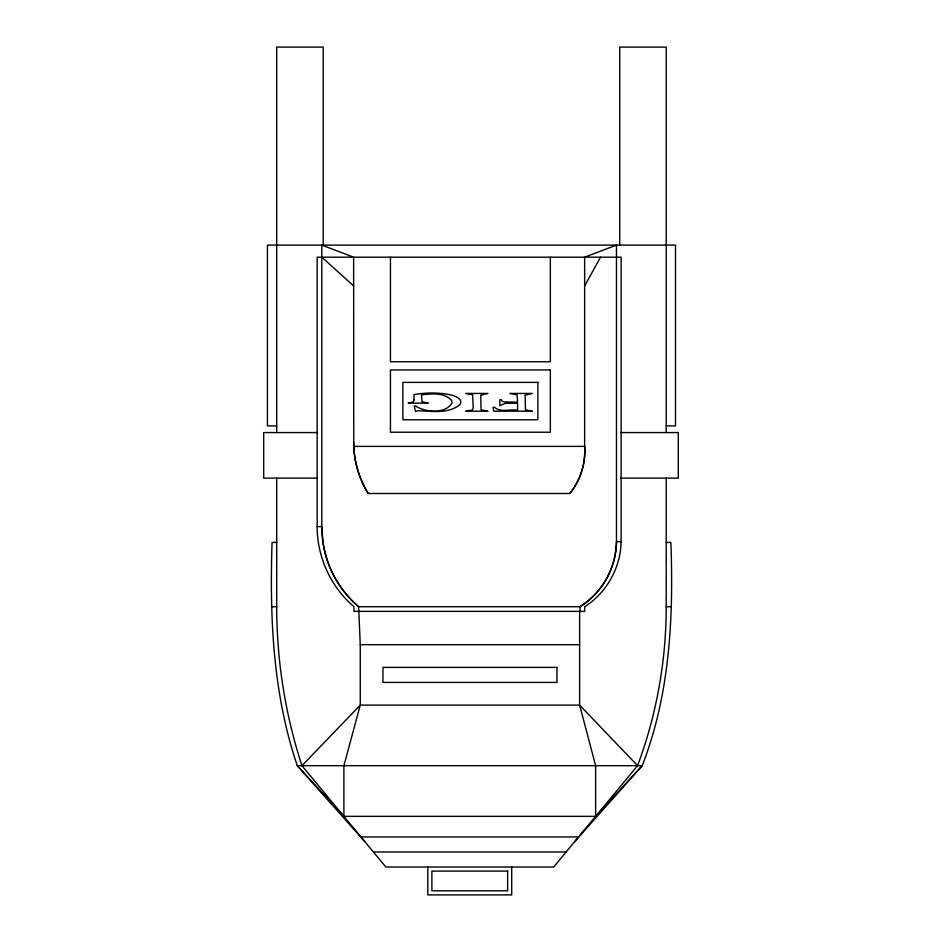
<?xml version="1.0" encoding="UTF-8"?>
<svg xmlns="http://www.w3.org/2000/svg" width="942" height="942" viewBox="0 0 942 942"><rect width="100%" height="100%" fill="white"/><g stroke="black" fill="none" stroke-linecap="round" stroke-linejoin="round"><path stroke-width="1.41" d="M666.218 542.427L670.869 542.427C673.648 617.634 669.868 694.807 642.22 765.681L574.644 841.677M621.119 541.732C620.684 567.673 606.601 592.812 584.699 606.719L584.699 611.37L353.992 611.37L353.992 606.719C330.866 587.019 317.065 557.016 317.16 526.625L317.16 257.19L621.119 257.19L621.119 541.732L616.468 541.732A79.269 79.269 0 0 1 580.048 606.719L580.048 611.37M584.641 285.921L600.56 257.19M666.218 478.124L666.218 606.719A455.469 455.469 0 0 1 637.581 765.681L553.672 867.017L385.855 867.017L301.946 765.681A513.272 513.272 0 0 1 276.712 606.719L276.712 478.124M364.884 841.677L297.295 765.681L343.901 816.349L595.627 816.349L642.22 765.681L297.295 765.681C272.874 694.019 269.636 617.446 272.061 542.427L276.712 542.427M301.946 765.681L360.256 705.122L360.256 644.693L358.831 611.099M276.712 425.914L267.422 425.914L267.422 245.108L675.508 245.108L675.508 425.914L666.218 425.914M317.513 432.566L263.701 432.566L263.701 478.124L317.513 478.124M620.79 432.566L678.299 432.566L678.299 478.124L620.79 478.124M353.745 446.39L584.641 446.39L584.641 257.19L616.468 245.108L616.468 541.732A81.036 79.269 29.3 0 1 580.048 606.719L358.643 606.719A107.871 105.492 -28.8 0 1 322.894 541.732L321.811 526.625L321.811 245.108L353.639 257.19L353.745 446.39A99.499 98.863 -17.1 0 0 368.204 493.502L569.792 493.502A67.942 67.942 0 0 0 584.641 446.39A68.377 67.942 17.5 0 1 569.792 493.502M317.16 526.625L321.811 526.625A105.492 105.492 0 0 0 358.643 606.719L358.643 611.37M272.061 606.719L276.712 606.719M666.218 606.719L670.869 606.719M360.256 644.693L579.636 644.693M360.963 836.955L578.553 836.955M373.409 851.98L566.118 851.98M321.811 257.19L353.639 285.921M637.581 765.681L579.636 705.122L579.636 611.099M666.218 432.566L666.218 47.1L619.742 47.1L619.742 245.108M595.627 816.349L595.627 765.681L579.636 705.122L360.256 705.122L343.901 765.681L343.901 816.349M550.34 257.19L550.34 361.763L390.447 361.763L390.447 257.19M511.718 867.017L511.718 894.9L427.809 894.9L427.809 867.017M323.188 245.108L323.188 47.1L276.712 47.1L276.712 432.566M368.204 493.502A98.863 98.863 0 0 1 353.639 441.857M413.974 400.032L413.208 401.951L408.145 403.129L428.292 403.129L422.051 401.787L421.463 394.898C431.365 393.662 443.882 392.284 451.477 400.173L452.195 402.599C445.966 414.292 425.443 412.537 415.552 405.99L414.209 405.99L415.552 411.595L417.6 410.7C431.53 411.077 448.627 414.362 460.191 404.33C463.358 398.807 454.715 395.864 450.782 394.886C438.713 392.319 426.114 392.531 413.974 394.604L413.974 400.032M480.773 395.275L481.044 409.829L487.991 411.195L465.701 411.195L472.213 410.064L473.178 408.051L472.684 394.792L465.701 393.438L487.991 393.438L480.773 395.275M525.165 395.275L525.436 409.829L532.371 411.195L493.667 411.195L493.161 407.285L494.503 407.285C500.602 412.855 510.328 408.828 517.57 410.217L517.57 403.247L505.265 403.364L499.884 405.684L499.884 399.667L501.297 399.667L502.086 401.186L504.158 401.916L517.57 402.152L517.064 394.792L510.046 393.438L532.371 393.438L525.165 395.275M550.34 369.947L390.447 369.947L390.447 432.225L550.34 432.225L550.34 369.947M537.894 382.393L402.882 382.393L402.882 419.779L537.894 419.779L537.894 382.393M556.946 667.383L382.947 667.383L382.947 682.42L556.946 682.42L556.946 667.383M507.632 871.091L431.895 871.091L431.895 890.814L507.632 890.814L507.632 871.091"/></g></svg>
